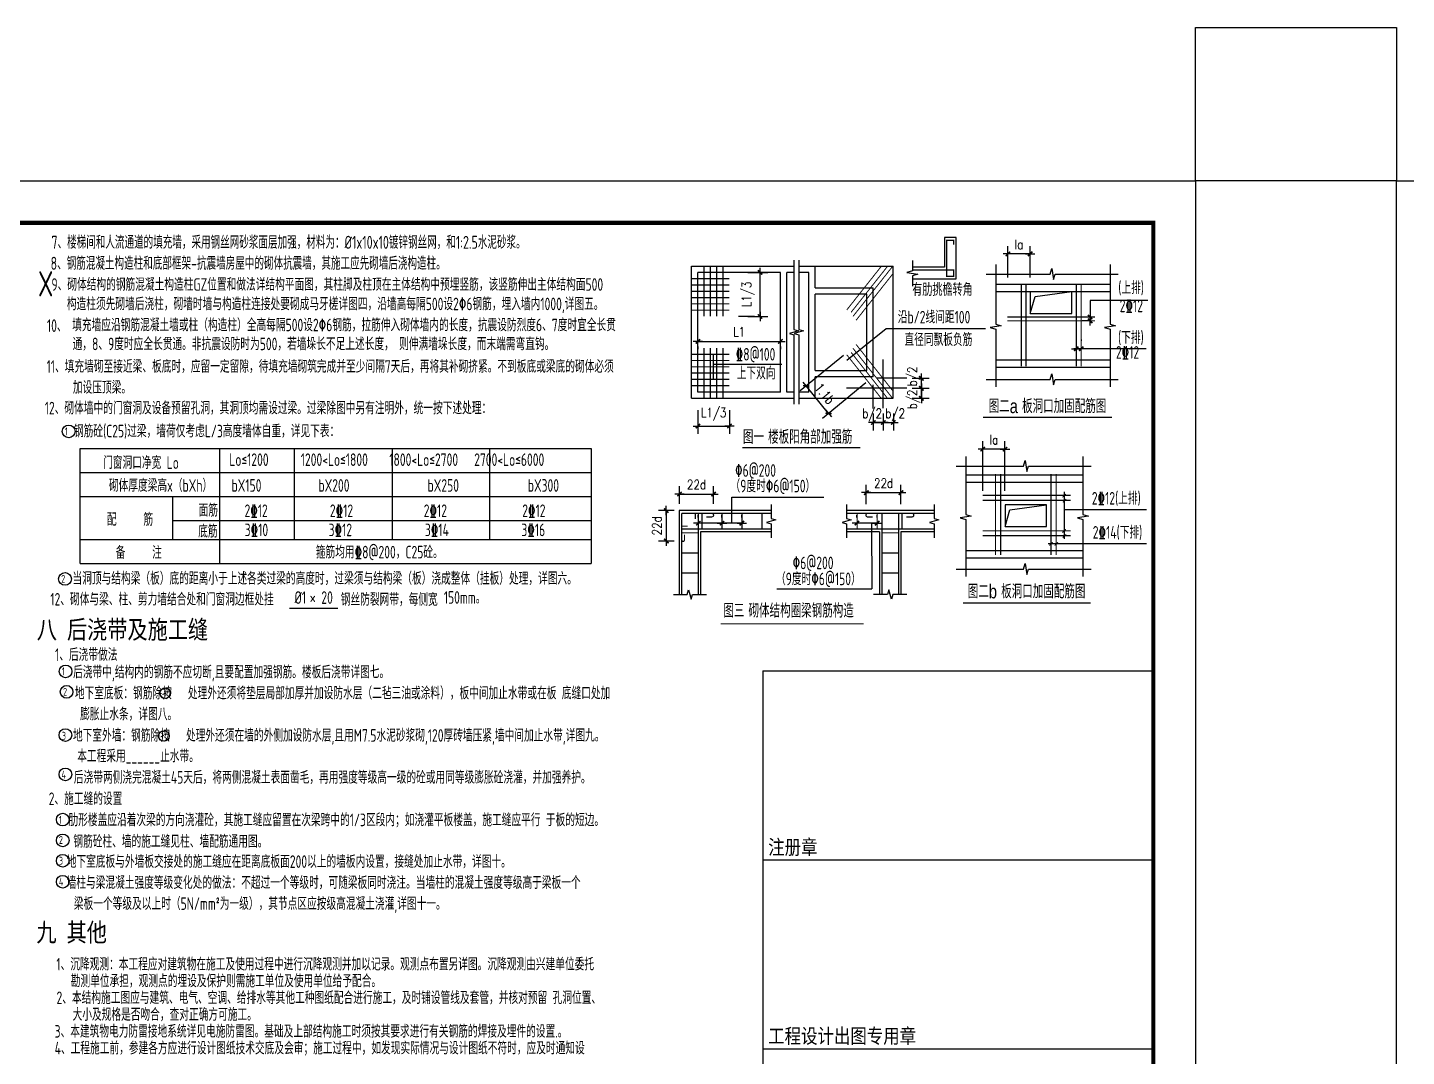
# Model space of a CAD drawing. Extents: x 250899 to 571870, y 268083 to 317384.
# Drawn here: x 351476 to 384314, y 292869 to 317384 of the extents above; entities that cross this region are included whole.
import ezdxf
from ezdxf.enums import TextEntityAlignment as Align

# ---------------------------------------------------------------- set-up
doc = ezdxf.new("R2010")
doc.units = 0
doc.header["$LTSCALE"] = 1000
doc.header["$MEASUREMENT"] = 0
doc.linetypes.add('DOTE', pattern=[2.42, 2, -0.2, 0.02, -0.2])
for name, color, linetype in [('14', 14, 'Continuous'), ('_0', 7, 'Continuous'), ('DOTE', 8, 'DOTE'), ('OTHER', 7, 'Continuous'), ('PUB_DIM', 3, 'Continuous'), ('PUB_TITLE', 4, 'Continuous'), ('S-PUB-TAB', 4, 'Continuous'), ('SLABSTEE', 7, 'Continuous'), ('THIN', 7, 'Continuous'), ('选择', 4, 'Continuous')]:
    doc.layers.add(name, color=color, linetype=linetype)
doc.styles.add('_HZTXT', font='gs_txt.shx', dxfattribs={"width": 0.8, "bigfont": 'gs_hztxt.shx'})
doc.styles.add('_THZTXT', font='txt.shx', dxfattribs={"width": 0.8, "height": 400, "bigfont": 'hztxt.shx'})
doc.styles.add('BW_Rein', font='Tssdeng.shx', dxfattribs={"width": 0.7, "bigfont": 'hztxt.shx'})
doc.styles.add('DIM_FONT', font='SIMPLEX.shx', dxfattribs={"width": 0.8})
doc.styles.add('HT', font='simhei.ttf')
doc.styles.add('宋体', font='SimSun.ttf', dxfattribs={"width": 0.7})
doc.dimstyles.new('DIMN75', dxfattribs={"dimscale": 0.75, "dimtxt": 300, "dimasz": 1, "dimexe": 250, "dimexo": 300, "dimgap": 150, "dimtad": 1, "dimdec": 0, "dimzin": 0, "dimdsep": 46, "dimtxsty": 'DIM_FONT', "dimblk": '_DIMX', "dimcen": 0.09, "dimclrt": 7, "dimadec": 0, "dimazin": 0, "dimtfac": 1, "dimtdec": 0, "dimtix": 1, "dimtmove": 2, "dimatfit": 3, "dimldrblk": '_DIMX', "dimfxl": 1, "dimtolj": 1, "dimtzin": 0, "dimarcsym": 0})

# ---------------------------------------------------------------- blocks, each defined once
blk = doc.blocks.new('_DIMX')
blk.add_line((-150, 0), (150, 0))
at = {"const_width": 50}
blk.add_lwpolyline([(-70, -70), (70, 70)], dxfattribs=at)
blk = doc.blocks.new('*D230')
at = {"layer": 'Defpoints', "color": 0, "transparency": 16777216}
for p in [(372277, 306302), (371450, 305804), (372277, 305804)]:
    blk.add_point(p, dxfattribs=at)
at = {"layer": 'PUB_DIM', "color": 0, "lineweight": -2, "transparency": 16777216}
for p, q in [((371450, 306029), (371450, 306490)), ((372277, 306029), (372277, 306490)), ((371451, 306302), (372276, 306302))]:
    blk.add_line(p, q, dxfattribs=at)
at = {"layer": 'PUB_DIM', "color": 0, "linetype": 'ByBlock', "lineweight": -2, "transparency": 16777216, "xscale": 0.75, "yscale": 0.75, "zscale": 0.75, "rotation": 180}
blk.add_blockref('_DIMX', (371450, 306302), dxfattribs=at)
at = {"layer": 'PUB_DIM', "color": 0, "linetype": 'ByBlock', "lineweight": -2, "transparency": 16777216, "xscale": 0.75, "yscale": 0.75, "zscale": 0.75}
blk.add_blockref('_DIMX', (372277, 306302), dxfattribs=at)
at = {"layer": 'PUB_DIM', "color": 7, "transparency": 16777216, "insert": (371863, 306527), "char_height": 225, "attachment_point": 5, "style": 'DIM_FONT'}
blk.add_mtext('\\A1;22d', dxfattribs=at)
blk = doc.blocks.new('*D231')
at = {"layer": 'Defpoints', "color": 0, "transparency": 16777216}
for p in [(371228, 305576), (371228, 305483), (371710, 305483)]:
    blk.add_point(p, dxfattribs=at)
at = {"layer": 'PUB_DIM', "color": 0, "lineweight": -2, "transparency": 16777216}
for p, q in [((371228, 305708), (371228, 305764)), ((371710, 305708), (371710, 305764)), ((371709, 305576), (371229, 305576))]:
    blk.add_line(p, q, dxfattribs=at)
at = {"layer": 'PUB_DIM', "color": 0, "linetype": 'ByBlock', "lineweight": -2, "transparency": 16777216, "xscale": 0.75, "yscale": 0.75, "zscale": 0.75}
for p, rotation in [((371228, 305576), 180.0000000001661), ((371710, 305576), 1.661159e-10)]:
    blk.add_blockref('_DIMX', p, dxfattribs=dict(at, rotation=rotation))
blk = doc.blocks.new('*D232')
at = {"layer": 'Defpoints', "color": 0, "transparency": 16777216}
for p in [(367814, 306270), (367002, 305810), (367814, 305810)]:
    blk.add_point(p, dxfattribs=at)
at = {"layer": 'PUB_DIM', "color": 0, "lineweight": -2, "transparency": 16777216}
for p, q in [((367002, 306035), (367002, 306458)), ((367814, 306035), (367814, 306458)), ((367003, 306270), (367813, 306270))]:
    blk.add_line(p, q, dxfattribs=at)
at = {"layer": 'PUB_DIM', "color": 0, "linetype": 'ByBlock', "lineweight": -2, "transparency": 16777216, "xscale": 0.75, "yscale": 0.75, "zscale": 0.75, "rotation": 180}
blk.add_blockref('_DIMX', (367002, 306270), dxfattribs=at)
at = {"layer": 'PUB_DIM', "color": 0, "linetype": 'ByBlock', "lineweight": -2, "transparency": 16777216, "xscale": 0.75, "yscale": 0.75, "zscale": 0.75}
blk.add_blockref('_DIMX', (367814, 306270), dxfattribs=at)
at = {"layer": 'PUB_DIM', "color": 7, "transparency": 16777216, "insert": (367408, 306495), "char_height": 225, "attachment_point": 5, "style": 'DIM_FONT'}
blk.add_mtext('\\A1;22d', dxfattribs=at)
blk = doc.blocks.new('*D233')
at = {"layer": 'Defpoints', "color": 0, "transparency": 16777216}
for p in [(367097, 305876), (366688, 305150), (367097, 305150)]:
    blk.add_point(p, dxfattribs=at)
at = {"layer": 'PUB_DIM', "color": 0, "lineweight": -2, "transparency": 16777216}
for p, q in [((366872, 305876), (366501, 305876)), ((366688, 305876), (366688, 305151)), ((366872, 305150), (366501, 305150))]:
    blk.add_line(p, q, dxfattribs=at)
at = {"layer": 'PUB_DIM', "color": 0, "linetype": 'ByBlock', "lineweight": -2, "transparency": 16777216, "xscale": 0.75, "yscale": 0.75, "zscale": 0.75}
for p, rotation in [((366688, 305876), 90), ((366688, 305150), 270)]:
    blk.add_blockref('_DIMX', p, dxfattribs=dict(at, rotation=rotation))
at = {"layer": 'PUB_DIM', "color": 7, "transparency": 16777216, "insert": (366463, 305513), "char_height": 225, "attachment_point": 5, "rotation": 90, "style": 'DIM_FONT'}
blk.add_mtext('\\A1;22d', dxfattribs=at)
blk = doc.blocks.new('*D234')
at = {"layer": 'Defpoints', "color": 0, "transparency": 16777216}
for p in [(367450, 305574), (367450, 305486), (368014, 305486)]:
    blk.add_point(p, dxfattribs=at)
at = {"layer": 'PUB_DIM', "color": 0, "lineweight": -2, "transparency": 16777216}
for p, q in [((367450, 305711), (367450, 305762)), ((368014, 305711), (368014, 305762)), ((368013, 305574), (367450, 305574))]:
    blk.add_line(p, q, dxfattribs=at)
at = {"layer": 'PUB_DIM', "color": 0, "linetype": 'ByBlock', "lineweight": -2, "transparency": 16777216, "xscale": 0.75, "yscale": 0.75, "zscale": 0.75, "rotation": 180}
blk.add_blockref('_DIMX', (367450, 305574), dxfattribs=at)
at = {"layer": 'PUB_DIM', "color": 0, "linetype": 'ByBlock', "lineweight": -2, "transparency": 16777216, "xscale": 0.75, "yscale": 0.75, "zscale": 0.75}
blk.add_blockref('_DIMX', (368014, 305574), dxfattribs=at)
blk = doc.blocks.new('*D235')
at = {"layer": 'Defpoints', "color": 0, "transparency": 16777216}
for p in [(368014, 305574), (368014, 305486), (368487, 305486)]:
    blk.add_point(p, dxfattribs=at)
at = {"layer": 'PUB_DIM', "color": 0, "lineweight": -2, "transparency": 16777216}
for p, q in [((368014, 305711), (368014, 305762)), ((368487, 305711), (368487, 305762)), ((368486, 305574), (368014, 305574))]:
    blk.add_line(p, q, dxfattribs=at)
at = {"layer": 'PUB_DIM', "color": 0, "linetype": 'ByBlock', "lineweight": -2, "transparency": 16777216, "xscale": 0.75, "yscale": 0.75, "zscale": 0.75, "rotation": 180}
blk.add_blockref('_DIMX', (368014, 305574), dxfattribs=at)
at = {"layer": 'PUB_DIM', "color": 0, "linetype": 'ByBlock', "lineweight": -2, "transparency": 16777216, "xscale": 0.75, "yscale": 0.75, "zscale": 0.75}
blk.add_blockref('_DIMX', (368487, 305574), dxfattribs=at)
blk = doc.blocks.new('*D236')
at = {"layer": 'Defpoints', "color": 0, "transparency": 16777216}
for p in [(376451, 309727), (376569, 309732), (376569, 309727)]:
    blk.add_point(p, dxfattribs=at)
at = {"layer": 'PUB_DIM', "color": 0, "lineweight": -2, "transparency": 16777216}
for p, q in [((376450, 309732), (376450, 309732)), ((376451, 309952), (376451, 309919)), ((376451, 309732), (376569, 309732)), ((376569, 309952), (376569, 309919)), ((376569, 309732), (376570, 309732))]:
    blk.add_line(p, q, dxfattribs=at)
at = {"layer": 'PUB_DIM', "color": 0, "linetype": 'ByBlock', "lineweight": -2, "transparency": 16777216, "xscale": 0.75, "yscale": 0.75, "zscale": 0.75}
blk.add_blockref('_DIMX', (376451, 309732), dxfattribs=at)
at = {"layer": 'PUB_DIM', "color": 0, "linetype": 'ByBlock', "lineweight": -2, "transparency": 16777216, "xscale": 0.75, "yscale": 0.75, "zscale": 0.75, "rotation": 180}
blk.add_blockref('_DIMX', (376569, 309732), dxfattribs=at)
blk = doc.blocks.new('*D237')
at = {"layer": 'Defpoints', "color": 0, "transparency": 16777216}
for p in [(376782, 310485), (377020, 310485), (377020, 310396)]:
    blk.add_point(p, dxfattribs=at)
at = {"layer": 'PUB_DIM', "color": 0, "lineweight": -2, "transparency": 16777216}
for p, q in [((376795, 310485), (376594, 310485)), ((376795, 310396), (376594, 310396)), ((376782, 310486), (376782, 310487)), ((376782, 310396), (376782, 310485)), ((376782, 310395), (376782, 310394))]:
    blk.add_line(p, q, dxfattribs=at)
at = {"layer": 'PUB_DIM', "color": 0, "linetype": 'ByBlock', "lineweight": -2, "transparency": 16777216, "xscale": 0.75, "yscale": 0.75, "zscale": 0.75}
for p, rotation in [((376782, 310485), 270), ((376782, 310396), 90)]:
    blk.add_blockref('_DIMX', p, dxfattribs=dict(at, rotation=rotation))
blk = doc.blocks.new('*D238')
at = {"layer": 'Defpoints', "color": 0, "transparency": 16777216}
for p in [(372320, 308789), (372763, 308789), (372320, 308550)]:
    blk.add_point(p, dxfattribs=at)
at = {"layer": 'PUB_DIM', "color": 0, "lineweight": -2, "transparency": 16777216}
for p, q in [((372545, 308789), (372951, 308789)), ((372763, 308551), (372763, 308788)), ((372545, 308550), (372951, 308550))]:
    blk.add_line(p, q, dxfattribs=at)
at = {"layer": 'PUB_DIM', "color": 0, "linetype": 'ByBlock', "lineweight": -2, "transparency": 16777216, "xscale": 0.75, "yscale": 0.75, "zscale": 0.75}
for p, rotation in [((372763, 308789), 90), ((372763, 308550), 270)]:
    blk.add_blockref('_DIMX', p, dxfattribs=dict(at, rotation=rotation))
at = {"layer": 'PUB_DIM', "color": 7, "transparency": 16777216, "insert": (372582, 308524), "char_height": 225, "attachment_point": 5, "rotation": 90, "style": 'DIM_FONT'}
blk.add_mtext('\\A1;b/2', dxfattribs=at)
blk = doc.blocks.new('*D239')
at = {"layer": 'Defpoints', "color": 0, "transparency": 16777216}
for p in [(372320, 309027), (372763, 309027), (372320, 308789)]:
    blk.add_point(p, dxfattribs=at)
at = {"layer": 'PUB_DIM', "color": 0, "lineweight": -2, "transparency": 16777216}
for p, q in [((372545, 309027), (372951, 309027)), ((372763, 308789), (372763, 309026)), ((372545, 308789), (372951, 308789))]:
    blk.add_line(p, q, dxfattribs=at)
at = {"layer": 'PUB_DIM', "color": 0, "linetype": 'ByBlock', "lineweight": -2, "transparency": 16777216, "xscale": 0.75, "yscale": 0.75, "zscale": 0.75}
for p, rotation in [((372763, 309027), 90), ((372763, 308789), 270)]:
    blk.add_blockref('_DIMX', p, dxfattribs=dict(at, rotation=rotation))
at = {"layer": 'PUB_DIM', "color": 7, "transparency": 16777216, "insert": (372582, 309069), "char_height": 225, "attachment_point": 5, "rotation": 90, "style": 'DIM_FONT'}
blk.add_mtext('\\A1;b/2', dxfattribs=at)
blk = doc.blocks.new('*D240')
at = {"layer": 'Defpoints', "color": 0, "transparency": 16777216}
for p in [(371082, 309716), (371617, 309063), (370018, 308845)]:
    blk.add_point(p, dxfattribs=at)
at = {"layer": 'PUB_DIM', "color": 0, "lineweight": -2, "transparency": 16777216}
for p, q in [((370908, 309573), (369873, 308726)), ((370553, 308192), (370019, 308844)), ((371443, 308920), (370408, 308073))]:
    blk.add_line(p, q, dxfattribs=at)
at = {"layer": 'PUB_DIM', "color": 0, "linetype": 'ByBlock', "lineweight": -2, "transparency": 16777216, "xscale": 0.75, "yscale": 0.75, "zscale": 0.75}
for p, rotation in [((370018, 308845), 129.3230145678433), ((370553, 308192), 309.3230145678433)]:
    blk.add_blockref('_DIMX', p, dxfattribs=dict(at, rotation=rotation))
at = {"layer": 'PUB_DIM', "color": 7, "transparency": 16777216, "insert": (370460, 308661), "char_height": 225, "attachment_point": 5, "rotation": 309.323, "style": 'DIM_FONT'}
blk.add_mtext('\\A1;1.1b', dxfattribs=at)
blk = doc.blocks.new('*D241')
at = {"layer": 'Defpoints', "color": 0, "transparency": 16777216}
for p in [(371618, 308417), (371856, 308417), (371856, 307974)]:
    blk.add_point(p, dxfattribs=at)
at = {"layer": 'PUB_DIM', "color": 0, "lineweight": -2, "transparency": 16777216}
for p, q in [((371618, 308192), (371618, 307787)), ((371856, 308192), (371856, 307787)), ((371619, 307974), (371856, 307974))]:
    blk.add_line(p, q, dxfattribs=at)
at = {"layer": 'PUB_DIM', "color": 0, "linetype": 'ByBlock', "lineweight": -2, "transparency": 16777216, "xscale": 0.75, "yscale": 0.75, "zscale": 0.75, "rotation": 180}
blk.add_blockref('_DIMX', (371618, 307974), dxfattribs=at)
at = {"layer": 'PUB_DIM', "color": 0, "linetype": 'ByBlock', "lineweight": -2, "transparency": 16777216, "xscale": 0.75, "yscale": 0.75, "zscale": 0.75}
blk.add_blockref('_DIMX', (371856, 307974), dxfattribs=at)
at = {"layer": 'PUB_DIM', "color": 7, "transparency": 16777216, "insert": (371592, 308155), "char_height": 225, "attachment_point": 5, "style": 'DIM_FONT'}
blk.add_mtext('\\A1;b/2', dxfattribs=at)
blk = doc.blocks.new('*D242')
at = {"layer": 'Defpoints', "color": 0, "transparency": 16777216}
for p in [(371856, 308417), (372095, 308417), (372095, 307974)]:
    blk.add_point(p, dxfattribs=at)
at = {"layer": 'PUB_DIM', "color": 0, "lineweight": -2, "transparency": 16777216}
for p, q in [((371856, 308192), (371856, 307787)), ((372095, 308192), (372095, 307787)), ((371857, 307974), (372094, 307974))]:
    blk.add_line(p, q, dxfattribs=at)
at = {"layer": 'PUB_DIM', "color": 0, "linetype": 'ByBlock', "lineweight": -2, "transparency": 16777216, "xscale": 0.75, "yscale": 0.75, "zscale": 0.75, "rotation": 180}
blk.add_blockref('_DIMX', (371856, 307974), dxfattribs=at)
at = {"layer": 'PUB_DIM', "color": 0, "linetype": 'ByBlock', "lineweight": -2, "transparency": 16777216, "xscale": 0.75, "yscale": 0.75, "zscale": 0.75}
blk.add_blockref('_DIMX', (372095, 307974), dxfattribs=at)
at = {"layer": 'PUB_DIM', "color": 7, "transparency": 16777216, "insert": (372137, 308155), "char_height": 225, "attachment_point": 5, "style": 'DIM_FONT'}
blk.add_mtext('\\A1;b/2', dxfattribs=at)
blk = doc.blocks.new('*D243')
at = {"layer": 'Defpoints', "color": 0, "transparency": 16777216}
for p in [(374823, 311991), (374823, 311200), (375354, 311200)]:
    blk.add_point(p, dxfattribs=at)
at = {"layer": 'PUB_DIM', "color": 0, "lineweight": -2, "transparency": 16777216}
for p, q in [((374823, 311425), (374823, 312178)), ((375353, 311991), (374824, 311991)), ((375354, 311425), (375354, 312178))]:
    blk.add_line(p, q, dxfattribs=at)
at = {"layer": 'PUB_DIM', "color": 0, "linetype": 'ByBlock', "lineweight": -2, "transparency": 16777216, "xscale": 0.75, "yscale": 0.75, "zscale": 0.75, "rotation": 180}
blk.add_blockref('_DIMX', (374823, 311991), dxfattribs=at)
at = {"layer": 'PUB_DIM', "color": 0, "linetype": 'ByBlock', "lineweight": -2, "transparency": 16777216, "xscale": 0.75, "yscale": 0.75, "zscale": 0.75}
blk.add_blockref('_DIMX', (375354, 311991), dxfattribs=at)
at = {"layer": 'PUB_DIM', "color": 7, "transparency": 16777216, "insert": (375089, 312216), "char_height": 225, "attachment_point": 5, "style": 'DIM_FONT'}
blk.add_mtext('\\A1;la', dxfattribs=at)
blk = doc.blocks.new('*D244')
at = {"layer": 'Defpoints', "color": 0, "transparency": 16777216}
for p in [(367441, 308491), (368193, 308491), (368193, 307890)]:
    blk.add_point(p, dxfattribs=at)
at = {"layer": 'PUB_DIM', "color": 0, "lineweight": -2, "transparency": 16777216}
for p, q in [((367441, 308266), (367441, 307703)), ((368193, 308266), (368193, 307703)), ((367440, 307890), (367439, 307890)), ((367441, 307890), (368193, 307890)), ((368194, 307890), (368195, 307890))]:
    blk.add_line(p, q, dxfattribs=at)
at = {"layer": 'PUB_DIM', "color": 0, "linetype": 'ByBlock', "lineweight": -2, "transparency": 16777216, "xscale": 0.75, "yscale": 0.75, "zscale": 0.75}
blk.add_blockref('_DIMX', (367441, 307890), dxfattribs=at)
at = {"layer": 'PUB_DIM', "color": 0, "linetype": 'ByBlock', "lineweight": -2, "transparency": 16777216, "xscale": 0.75, "yscale": 0.75, "zscale": 0.75, "rotation": 180}
blk.add_blockref('_DIMX', (368193, 307890), dxfattribs=at)
at = {"layer": 'PUB_DIM', "color": 7, "transparency": 16777216, "insert": (367817, 308174), "char_height": 225, "attachment_point": 5, "style": 'DIM_FONT'}
blk.add_mtext('\\A1;L1/3', dxfattribs=at)
blk = doc.blocks.new('*D245')
at = {"layer": 'Defpoints', "color": 0, "transparency": 16777216}
for p in [(368406, 311550), (368920, 311550), (368406, 310498)]:
    blk.add_point(p, dxfattribs=at)
at = {"layer": 'PUB_DIM', "color": 0, "lineweight": -2, "transparency": 16777216}
for p, q in [((368631, 311550), (369108, 311550)), ((368920, 310499), (368920, 311549)), ((368631, 310498), (369108, 310498))]:
    blk.add_line(p, q, dxfattribs=at)
at = {"layer": 'PUB_DIM', "color": 0, "linetype": 'ByBlock', "lineweight": -2, "transparency": 16777216, "xscale": 0.75, "yscale": 0.75, "zscale": 0.75}
for p, rotation in [((368920, 311550), 90), ((368920, 310498), 270)]:
    blk.add_blockref('_DIMX', p, dxfattribs=dict(at, rotation=rotation))
at = {"layer": 'PUB_DIM', "color": 7, "transparency": 16777216, "insert": (368637, 311024), "char_height": 225, "attachment_point": 5, "rotation": 90, "style": 'DIM_FONT'}
blk.add_mtext('\\A1;L1/3', dxfattribs=at)
blk = doc.blocks.new('*D246')
at = {"layer": 'Defpoints', "color": 0, "transparency": 16777216}
for p in [(367441, 310007), (369406, 310007), (369406, 309907)]:
    blk.add_point(p, dxfattribs=at)
at = {"layer": 'PUB_DIM', "color": 0, "lineweight": -2, "transparency": 16777216}
for p, q in [((367441, 309907), (369405, 309907)), ((367441, 309782), (367441, 309719)), ((369406, 309782), (369406, 309719))]:
    blk.add_line(p, q, dxfattribs=at)
at = {"layer": 'PUB_DIM', "color": 0, "linetype": 'ByBlock', "lineweight": -2, "transparency": 16777216, "xscale": 0.75, "yscale": 0.75, "zscale": 0.75, "rotation": 180}
blk.add_blockref('_DIMX', (367441, 309907), dxfattribs=at)
at = {"layer": 'PUB_DIM', "color": 0, "linetype": 'ByBlock', "lineweight": -2, "transparency": 16777216, "xscale": 0.75, "yscale": 0.75, "zscale": 0.75}
blk.add_blockref('_DIMX', (369406, 309907), dxfattribs=at)
at = {"layer": 'PUB_DIM', "color": 7, "transparency": 16777216, "insert": (368423, 310132), "char_height": 225, "attachment_point": 5, "style": 'DIM_FONT'}
blk.add_mtext('\\A1;L1', dxfattribs=at)
blk = doc.blocks.new('*D247')
at = {"layer": 'Defpoints', "color": 0, "transparency": 16777216}
for p in [(374224, 307339), (374224, 306121), (374754, 306121)]:
    blk.add_point(p, dxfattribs=at)
at = {"layer": 'PUB_DIM', "color": 0, "lineweight": -2, "transparency": 16777216}
for p, q in [((374224, 306346), (374224, 307527)), ((374754, 306346), (374754, 307527)), ((374754, 307339), (374224, 307339))]:
    blk.add_line(p, q, dxfattribs=at)
at = {"layer": 'PUB_DIM', "color": 0, "linetype": 'ByBlock', "lineweight": -2, "transparency": 16777216, "xscale": 0.75, "yscale": 0.75, "zscale": 0.75, "rotation": 180}
blk.add_blockref('_DIMX', (374224, 307339), dxfattribs=at)
at = {"layer": 'PUB_DIM', "color": 0, "linetype": 'ByBlock', "lineweight": -2, "transparency": 16777216, "xscale": 0.75, "yscale": 0.75, "zscale": 0.75}
blk.add_blockref('_DIMX', (374754, 307339), dxfattribs=at)
at = {"layer": 'PUB_DIM', "color": 7, "transparency": 16777216, "insert": (374489, 307564), "char_height": 225, "attachment_point": 5, "style": 'DIM_FONT'}
blk.add_mtext('\\A1;la', dxfattribs=at)
blk = doc.blocks.new('弘吉车间2')
at = {"layer": '14'}
for p, q in [((-9300, 29320), (-9300, 0)), ((-9300, 29320), (0, 29320)), ((-9300, 24820), (0, 24820)), ((-9300, 20320), (0, 20320))]:
    blk.add_line(p, q, dxfattribs=at)
at = {"layer": '14', "style": '宋体', "width": 0.82}
for s, p in [('注册章', (-9173, 24949)), ('工程设计出图专用章', (-9173, 20449))]:
    blk.add_text(s, height=350, dxfattribs=at).set_placement(p)

msp = doc.modelspace()

# ---------------------------------------------------------------- linework, layer by layer
for p, q in [((367290.5, 308550.2), (367290.5, 311700.2)), ((367290.5, 311700.2), (369728.6, 311700.2)), ((369843.9, 311700.2), (372090.3, 311700.2)), ((370229.9, 311180.5), (370229.9, 311700.2)), ((372090.3, 308550.2), (372090.3, 311700.2)), ((367440.5, 308693.5), (367440.5, 311550.2)), ((369405.5, 311550.2), (367440.5, 311550.2)), ((369405.5, 308693.5), (369405.5, 311550.2)), ((369728.6, 311550.2), (369555.5, 311550.2)), ((369555.5, 308693.5), (369555.5, 311550.2)), ((370079.9, 311550.2), (369843.9, 311550.2)), ((370079.9, 308693.5), (370079.9, 311550.2)), ((370229.9, 311180.5), (371616.8, 311180.5)), ((370229.9, 309212.9), (370229.9, 311030.5)), ((371466.8, 311030.5), (370229.9, 311030.5)), ((371466.8, 309212.9), (371466.8, 311030.5)), ((371616.8, 309062.9), (371616.8, 311180.5)), ((374532, 311266.8), (377255.1, 311266.8)), ((374532, 311092.5), (377255.1, 311092.5)), ((367811.2, 309000.2), (367811.2, 309600.2)), ((369440.8, 309355.3), (367811.2, 309355.3)), ((374532, 309465.2), (377255.1, 309465.2)), ((370229.9, 309212.9), (371466.8, 309212.9)), ((371616.8, 309062.9), (370229.9, 309062.9)), ((370229.9, 308550.2), (370229.9, 309062.9)), ((374532, 309290.8), (377255.1, 309290.8)), ((369405.5, 308693.5), (367440.5, 308693.5)), ((369728.6, 308693.5), (369555.5, 308693.5)), ((370079.9, 308693.5), (369843.9, 308693.5)), ((367290.5, 308550.2), (369728.6, 308550.2)), ((369843.9, 308550.2), (372090.3, 308550.2)), ((373818.6, 306726.4), (376607.7, 306726.4)), ((373818.6, 306552), (376607.7, 306552)), ((368250.3, 305574.4), (368250.3, 306192.4)), ((368250.3, 306192.4), (370440.2, 306192.4)), ((366995.9, 305878.5), (366995.9, 303875.1)), ((369185.2, 305878.5), (366995.9, 305878.5)), ((373064.9, 305878.5), (370982.9, 305878.5)), ((371575.5, 305576.5), (371581.3, 304008.1)), ((367505, 305369.4), (367505, 303875.1)), ((369185.2, 305369.4), (367505, 305369.4)), ((371763.7, 305369.4), (370982.9, 305369.4)), ((371763.7, 305369.4), (371763.7, 303875.1)), ((373064.9, 305369.4), (372272.7, 305369.4)), ((372272.7, 305369.4), (372272.7, 303875.1)), ((373818.6, 304924.7), (376607.7, 304924.7)), ((373818.6, 304750.3), (376607.7, 304750.3)), ((369321, 304008.1), (371581.3, 304008.1))]:
    msp.add_line(p, q)
at = {"color": 0}
for p, q in [((370983.7, 309458.7), (371924.3, 310212)), ((371924.3, 310212), (374289.7, 310212)), ((372420.1, 309027.2), (371690.2, 309027.2))]:
    msp.add_line(p, q, dxfattribs=at)
for points, const_width in [([(367586.7, 310500.7), (367586.7, 311700.7)], 30), ([(367736.7, 310500.7), (367736.7, 311700.7)], 30), ([(367886.7, 310500.7), (367886.7, 311700.7)], 30), ([(368036.7, 310500.7), (368036.7, 311700.7)], 30), ([(371812.2, 311700.2), (370985.8, 310655.8)], 22.5), ([(371960.7, 311700.2), (371088.6, 310598.1)], 22.5), ([(372066.4, 311679.6), (371135.1, 310502.5)], 22.5), ([(368186.7, 311400.7), (367286.7, 311400.7)], 30), ([(372090.3, 311524.8), (371208.5, 310410.4)], 22.5), ([(368186.7, 311250.7), (367286.7, 311250.7)], 30), ([(368186.7, 311100.7), (367286.7, 311100.7)], 30), ([(368186.7, 310950.7), (367286.7, 310950.7)], 30), ([(368186.7, 310800.7), (367286.7, 310800.7)], 30), ([(368186.7, 310650.7), (367286.7, 310650.7)], 30), ([(367586.7, 308550.2), (367586.7, 309750.2)], 30), ([(367736.7, 308550.2), (367736.7, 309750.2)], 30), ([(367886.7, 308550.2), (367886.7, 309750.2)], 30), ([(368036.7, 308550.2), (368036.7, 309750.2)], 30), ([(372066.4, 308563.9), (371135.1, 309740.9)], 22.5), ([(372090.3, 308718.6), (371208.5, 309833.1)], 22.5), ([(368186.7, 309600.2), (367286.7, 309600.2)], 30), ([(368186.7, 309450.2), (367286.7, 309450.2)], 30), ([(371812.2, 308543.2), (370985.8, 309587.6)], 22.5), ([(371960.7, 308543.2), (371088.6, 309645.4)], 22.5), ([(368186.7, 309300.2), (367286.7, 309300.2)], 30), ([(368186.7, 309150.2), (367286.7, 309150.2)], 30), ([(368186.7, 309000.2), (367286.7, 309000.2)], 30), ([(368186.7, 308850.2), (367286.7, 308850.2)], 30), ([(374227.2, 308098.5), (377300.7, 308098.5)], 30), ([(368496.2, 307372.9), (371308.2, 307372.9)], 28.3), ([(373752.8, 303673.4), (376797.4, 303673.4)], 30), ([(367979.1, 303177.7), (371389.2, 303177.7)], 28.3)]:
    msp.add_lwpolyline(points, dxfattribs=dict(const_width=const_width))
for centre, radius in [((352455.1, 307763), 151.2), ((352367.8, 304247.2), 151.2), ((352380.1, 302043.4), 151.2), ((352404.8, 301556.7), 151.2), ((354754.3, 301524.6), 126), ((352376.6, 300526.7), 151.2), ((354723.6, 300503.6), 126), ((352376.6, 299587.6), 151.2), ((352314, 298510.9), 151.2), ((352314, 298015.5), 151.2), ((352314, 297532.7), 151.2), ((352314, 297032.7), 151.2)]:
    msp.add_circle(centre, radius)
at = {"layer": 'DOTE'}
for p, q in [((371856.4, 308317), (371856.4, 309477.7)), ((372420.1, 308788.7), (370978.5, 308788.7)), ((371618, 308307.3), (371618, 308873.5))]:
    msp.add_line(p, q, dxfattribs=at)
at = {"layer": 'OTHER'}
for p, q in [((369728.6, 311840.2), (369728.6, 310190.2)), ((369843.9, 311840.2), (369843.9, 310190.2)), ((369838.6, 310155.2), (369618.6, 310095.2)), ((369618.6, 310095.2), (369728.6, 310060.2)), ((369728.6, 310190.2), (369838.6, 310155.2)), ((369728.6, 310060.2), (369728.6, 308410.2)), ((369953.9, 310155.2), (369733.9, 310095.2)), ((369733.9, 310095.2), (369843.9, 310060.2)), ((369843.9, 310190.2), (369953.9, 310155.2)), ((369843.9, 310060.2), (369843.9, 308410.2)), ((369185.2, 306018.5), (369185.2, 305689)), ((370982.9, 306018.5), (370982.9, 305689)), ((373064.9, 306018.5), (373064.9, 305689)), ((369295.2, 305654), (369075.2, 305594)), ((369075.2, 305594), (369185.2, 305559)), ((369185.2, 305689), (369295.2, 305654)), ((369185.2, 305559), (369185.2, 305229.4)), ((371092.9, 305654), (370872.9, 305594)), ((370872.9, 305594), (370982.9, 305559)), ((370982.9, 305689), (371092.9, 305654)), ((370982.9, 305559), (370982.9, 305229.4)), ((373174.9, 305654), (372954.9, 305594)), ((372954.9, 305594), (373064.9, 305559)), ((373064.9, 305689), (373174.9, 305654)), ((373064.9, 305559), (373064.9, 305229.4)), ((366855.9, 303875.1), (367185.4, 303875.1)), ((367185.4, 303875.1), (367220.4, 303985.1)), ((367220.4, 303985.1), (367280.4, 303765.1)), ((367280.4, 303765.1), (367315.4, 303875.1)), ((367315.4, 303875.1), (367645, 303875.1)), ((371953.2, 303875.1), (371623.7, 303875.1)), ((371988.2, 303985.1), (371953.2, 303875.1)), ((372048.2, 303765.1), (371988.2, 303985.1)), ((372083.2, 303875.1), (372048.2, 303765.1)), ((372412.7, 303875.1), (372083.2, 303875.1))]:
    msp.add_line(p, q, dxfattribs=at)
for points in [[(374304.3, 311508.7), (375827.6, 311508.7), (375867.6, 311642), (375907.1, 311378.2), (375947.6, 311508.7), (377453.1, 311508.7)], [(374532, 311736.2), (374532, 310320.6), (374665.3, 310280.6), (374401.5, 310241), (374532, 310200.6), (374532, 308822.8)], [(377255.1, 311736.2), (377255.1, 310320.6), (377388.4, 310280.6), (377124.6, 310241), (377255.1, 310200.6), (377255.1, 308822.8)], [(374304.3, 309000.9), (375827.6, 309000.9), (375867.6, 309134.2), (375907.1, 308870.4), (375947.6, 309000.9), (377453.1, 309000.9)], [(373591, 306933.3), (375197.8, 306933.3), (375237.8, 307066.7), (375277.4, 306802.8), (375317.8, 306933.3), (376805.7, 306933.3)], [(373818.6, 307160.9), (373818.6, 305780.1), (373952, 305740.1), (373688.1, 305700.5), (373818.6, 305660.1), (373818.6, 304303.8)], [(376607.7, 307160.9), (376607.7, 305780.1), (376741, 305740.1), (376477.2, 305700.5), (376607.7, 305660.1), (376607.7, 304303.8)], [(373591, 304481.8), (375197.8, 304481.8), (375237.8, 304615.1), (375277.4, 304351.3), (375317.8, 304481.8), (376805.7, 304481.8)]]:
    msp.add_lwpolyline(points, dxfattribs=at)
at = {"layer": 'PUB_DIM'}
msp.add_line((368785.6, 310497.8), (368406.1, 310497.8), dxfattribs=at)
at = {"layer": 'PUB_TITLE'}
for p, q in [((378287.5, 272733.2), (378287.5, 312733.2)), ((352727.6, 304611.8), (352727.6, 307354.7)), ((352727.6, 307354.7), (364899.9, 307354.7)), ((356053.3, 304611.8), (356053.3, 307354.7)), ((357834.1, 305183.2), (357834.1, 307354.7)), ((360169.3, 305183.2), (360169.3, 307354.7)), ((362485.6, 305183.2), (362485.6, 307354.7)), ((364899.9, 307354.7), (364899.9, 304611.8)), ((352727.6, 306783.2), (364899.9, 306783.2)), ((352727.6, 306211.8), (364899.9, 306211.8)), ((354939, 305183.2), (354939, 306211.8)), ((354939, 305640.4), (364899.9, 305640.4)), ((352727.6, 305183.2), (364899.9, 305183.2)), ((352727.6, 304611.8), (364899.9, 304611.8))]:
    msp.add_line(p, q, dxfattribs=at)
for points in [[(319887.5, 271733.2), (319887.5, 313733.2), (379287.5, 313733.2), (379287.5, 271733.2)], [(384081.7, 271733.2), (384081.7, 313733.2), (443481.7, 313733.2), (443481.7, 271733.2)]]:
    msp.add_lwpolyline(points, close=True, dxfattribs=at)
at = {"layer": 'PUB_TITLE', "const_width": 100}
msp.add_lwpolyline([(322387.5, 272733.2), (378287.5, 272733.2), (378287.5, 312733.2), (322387.5, 312733.2)], close=True, dxfattribs=at)
at = {"layer": 'S-PUB-TAB'}
msp.add_lwpolyline([(379287.5, 317383.9), (384081.7, 317383.9), (384081.7, 313733.2), (379287.5, 313733.2)], close=True, dxfattribs=at)
at = {"layer": 'SLABSTEE'}
for points, const_width in [([(372548.5, 311610.5), (372548.5, 311610.5), (372548.5, 311610.5), (373533, 311610.5), (373533, 311610.5), (373533, 311453.9), (373533, 311453.9), (373364.2, 311453.9), (373364.2, 311453.9), (373364.2, 312313.3), (373364.2, 312313.3), (373533, 312313.3), (373533, 312213.3)], 33.3), ([(375142, 311251.8), (375142, 309315.3)], 30), ([(375253.1, 311251.8), (375253.1, 309315.3)], 30), ([(376451.1, 311251.8), (376451.1, 309315.3)], 30), ([(376568.5, 311251.8), (376568.5, 309315.3)], 30), ([(374808.6, 310485.2), (376899.7, 310485.2)], 30), ([(374808.6, 310395.8), (376899.7, 310395.8)], 30), ([(374527.3, 306749.4), (374527.3, 304812.9)], 30), ([(374650.9, 306749.4), (374650.9, 304812.9)], 30), ([(375848.9, 306749.4), (375848.9, 304812.9)], 30), ([(375972.5, 306749.4), (375972.5, 304812.9)], 30), ([(374223.7, 306236.8), (376314.8, 306236.8)], 30), ([(374223.7, 306120.6), (376314.8, 306120.6)], 30), ([(376121.6, 306191.8), (376201.6, 306271.8)], 23.3), ([(376130.5, 306072.8), (376210.5, 306152.8)], 23.3), ([(367054.2, 305809.2), (367054.2, 303875.9)], 30), ([(367054.2, 305809.2), (369188.2, 305809.2)], 30), ([(367377.5, 305675.2), (367377.5, 305809.2)], 30), ([(367452.7, 305809.2), (367452.7, 303875.9)], 30), ([(367535.8, 305809.2), (367535.8, 305435.8)], 30), ([(367639.5, 305725.1), (367779.8, 305725.1)], 30), ([(368013, 305809.2), (368013, 305435.8)], 30), ([(368490.3, 305809.2), (368490.3, 305435.8)], 30), ([(368967.6, 305809.2), (368967.6, 305435.8)], 30), ([(370982.9, 305809.2), (373067.9, 305809.2)], 30), ([(371232.8, 305809.2), (371232.8, 305435.8)], 30), ([(371464.1, 305725.1), (371604.5, 305725.1)], 30), ([(371710.1, 305809.2), (371710.1, 305435.8)], 30), ([(371821.9, 305809.2), (371821.9, 303875.9)], 30), ([(372220.5, 305809.2), (372220.5, 303875.9)], 30), ([(372303.5, 305809.2), (372303.5, 305435.8)], 30), ([(372407.3, 305725.1), (372547.6, 305725.1)], 30), ([(367053.2, 305503.9), (367193.5, 305503.9)], 30), ([(367054.2, 305435.8), (369188.2, 305435.8)], 30), ([(370982.9, 305435.8), (373067.9, 305435.8)], 30), ([(374223.7, 305391.9), (376314.8, 305391.9)], 30), ([(376121.6, 305351), (376201.6, 305431)], 23.3), ([(367054.2, 305344.5), (367452.7, 305344.5)], 30), ([(367121.8, 305164.2), (367121.8, 305298.2)], 30), ([(371821.9, 305344.5), (372220.5, 305344.5)], 30), ([(374223.7, 305275.6), (376314.8, 305275.6)], 30), ([(375807.7, 305042.6), (375887.7, 305122.6)], 23.3), ([(375937.1, 305044.4), (376017.1, 305124.4)], 23.3), ([(376130.5, 305232), (376210.5, 305312)], 23.3), ([(367054.2, 304867.3), (367452.7, 304867.3)], 30), ([(371821.9, 304867.3), (372220.5, 304867.3)], 30), ([(367054.2, 304390), (367452.7, 304390)], 30), ([(371821.9, 304390), (372220.5, 304390)], 30)]:
    msp.add_lwpolyline(points, dxfattribs=dict(at, const_width=const_width))
at = {"layer": 'SLABSTEE', "const_width": 30}
for points in [[(367779.8, 305725.1, 0.8872311), (367773.6, 305809.2, 0.8872311)], [(371465.1, 305810.6, 0.4658772), (371464.1, 305725.1, 0.4658772)], [(372547.6, 305725.1, 0.8872311), (372541.4, 305809.2, 0.8872311)], [(367053.2, 305170.4, 0.7227799), (367121.8, 305164.2, 0.7227799)]]:
    msp.add_lwpolyline(points, format="xyb", dxfattribs=at)
at = {"layer": 'THIN', "color": 7}
for p, q in [((373314.3, 312379.3), (373314.3, 311672.6)), ((373588.4, 312379.3), (373314.3, 312379.3)), ((373588.4, 311398.6), (373588.4, 312379.3)), ((373314.3, 311672.6), (372549.4, 311672.6)), ((372549.4, 311398.6), (373588.4, 311398.6)), ((378154.6, 310883), (376781.7, 310883)), ((376781.7, 310883), (376781.7, 310346.9)), ((378112.5, 309731.6), (376389.8, 309731.6)), ((378123.8, 305896.5), (376163.6, 305896.5)), ((378125.2, 305080.5), (375786.2, 305080.5))]:
    msp.add_line(p, q, dxfattribs=at)
at = {"layer": 'THIN'}
for p, q in [((375354.2, 311092.5), (375354.2, 310571.2)), ((375476, 310977.1), (376345, 311092.5)), ((376345, 310571.2), (376345, 311092.5)), ((375354.2, 310571.2), (375476, 310977.1)), ((375354.2, 310571.2), (376345, 310571.2)), ((374754.5, 306013.2), (374754.5, 305491.9)), ((375745.3, 306013.2), (374754.5, 306013.2)), ((374754.5, 305491.9), (374869.2, 305894.5)), ((374869.2, 305894.5), (375745.3, 306013.2)), ((375745.3, 305491.9), (375745.3, 306013.2)), ((374754.5, 305491.9), (375745.3, 305491.9))]:
    msp.add_line(p, q, dxfattribs=at)
at = {"layer": 'THIN', "color": 3}
msp.add_line((376163.6, 306319.3), (376163.6, 305199.5), dxfattribs=at)
at = {"layer": 'THIN', "color": 7}
msp.add_lwpolyline([(372549.4, 311831.3), (372549.4, 311588.4), (372416.1, 311548.4), (372679.9, 311508.9), (372549.4, 311468.4), (372549.4, 311225.6)], dxfattribs=at)
at = {"layer": '选择'}
msp.add_line((357711.9, 303551.1), (358863.4, 303551.1), dxfattribs=at)

# ---------------------------------------------------------------- block references
at = {"layer": '_0'}
msp.add_blockref('弘吉车间2', (378287.5, 272733.2), dxfattribs=at)

# ---------------------------------------------------------------- texts
for s, height, style, width, p in [('7、楼梯间和人流通道的填充墙，采用钢丝网砂浆面层加强，材料为：%%C1x10x10镀锌钢丝网，和1:2.5水泥砂浆。', 310, 'BW_Rein', 0.7, (352044.8, 312111.8)), ('8、钢筋混凝土构造柱和底部框架-抗震墙房屋中的砌体抗震墙，其施工应先砌墙后浇构造柱。', 310, 'BW_Rein', 0.7, (352023.9, 311611.8)), ('9、砌体结构的钢筋混凝土构造柱GZ位置和做法详结构平面图，其柱脚及柱顶在主体结构中预埋竖筋，该竖筋伸出主体结构面500', 300, 'BW_Rein', 0.7, (352044.8, 311111.8)), ('  构造柱须先砌墙后浇柱，砌墙时墙与构造柱连接处要砌成马牙槎详图四，沿墙高每隔500设2\x826钢筋，埋入墙内1000,详图五。', 300, 'BW_Rein', 0.7, (352156.9, 310648.8)), ('沿b/2线间距100', 300, 'BW_Rein', 0.7, (372201, 310334.2)), ('   10、', 300, 'BW_Rein', 0.7, (351555.1, 310132)), ('填充墙应沿钢筋混凝土墙或柱（构造柱）全高每隔500设2\x826钢筋，拉筋伸入砌体墙内的长度，抗震设防烈度6、7度时宜全长贯', 300, 'BW_Rein', 0.7, (352538.6, 310147.2)), ('通，8、9度时应全长贯通。非抗震设防时为500，若墙垛长不足上述长度， 则伸满墙垛长度，而末端需弯直钩。', 300, 'BW_Rein', 0.7, (352548.8, 309695.8)), ('直径同飘板负筋', 300, 'BW_Rein', 0.7, (372359.7, 309796.8)), ('    11、填充墙砌至接近梁、板底时，应留一定留隙，待填充墙砌筑完成并至少间隔7天后，再将其补砌挤紧。不到板底或梁底的砌体必须', 300, 'BW_Rein', 0.7, (351419.4, 309158.5)), ('上下双向', 300, 'BW_Rein', 0.7, (368365.3, 308999.3)), ('加设压顶梁。', 300, 'BW_Rein', 0.7, (352555.7, 308658.5)), ('12、砌体墙中的门窗洞及设备预留孔洞，其洞顶均需设过梁。过梁除图中另有注明外，统一按下述处理：', 300, 'BW_Rein', 0.7, (351886.2, 308168)), ('1', 186.7, 'BW_Rein', 0.7, (352364.8, 307669.4)), ('   钢筋砼(C25)过梁，墙荷仅考虑L/3高度墙体自重，详见下表：', 300, 'BW_Rein', 0.7, (352198.2, 307619.5)), ('图一 楼板阳角部加强筋', 330, '_HZTXT', 0.8, (368513.1, 307465.4)), ('门窗洞口净宽 Lo    ', 300, 'BW_Rein', 0.7, (353275.6, 306867.8)), ('Lo≤1200      1200<Lo≤1800    1800<Lo≤2700   2700<Lo≤6000 ', 300, 'BW_Rein', 0.7, (356280, 306938)), ('\x826@200', 300, 'BW_Rein', 0.7, (368326, 306680.3)), ('砌体厚度梁高x（bXh）', 300, 'BW_Rein', 0.7, (353413.3, 306324.2)), ('bX150', 300, 'BW_Rein', 0.7, (356334.1, 306324.2)), ('bX200', 300, 'BW_Rein', 0.7, (358403.6, 306324.2)), ('bX250', 300, 'BW_Rein', 0.7, (361002.3, 306324.2)), ('bX300', 300, 'BW_Rein', 0.7, (363389.3, 306324.2)), ('（9度时\x826@150）', 300, 'BW_Rein', 0.7, (368217, 306310.5)), ('          面筋     ', 300, 'BW_Rein', 0.7, (354274.3, 305731.9)), ('             配     筋     ', 300, 'BW_Rein', 0.7, (351708.7, 305514.5)), ('2\x8412', 300, 'BW_Rein', 0.7, (356642.7, 305721.8)), ('2\x8412', 300, 'BW_Rein', 0.7, (358675.5, 305721.5)), ('2\x8412', 300, 'BW_Rein', 0.7, (360910.9, 305721.8)), ('2\x8412', 300, 'BW_Rein', 0.7, (363257.2, 305721.8)), ('          底筋     ', 300, 'BW_Rein', 0.7, (354264.5, 305230.9)), ('3\x8410', 300, 'BW_Rein', 0.7, (356647.2, 305264.6)), ('3\x8412', 300, 'BW_Rein', 0.7, (358645.8, 305264.6)), ('3\x8414', 300, 'BW_Rein', 0.7, (360938.2, 305264.6)), ('3\x8416', 300, 'BW_Rein', 0.7, (363236.4, 305264.6)), ('箍筋均用\x848@200，C25砼。', 300, 'BW_Rein', 0.7, (358340.4, 304735.6)), ('             备     注         ', 300, 'BW_Rein', 0.7, (351917, 304724.6)), ('\x826@200', 300, 'BW_Rein', 0.7, (369696.6, 304478.4)), ('   当洞顶与结构梁（板）底的距离小于上述各类过梁的高度时，过梁须与结构梁（板）浇成整体（挂板）处理，详图六。', 300, 'BW_Rein', 0.7, (352163.7, 304108.3)), ('（9度时\x826@150）', 300, 'BW_Rein', 0.7, (369300.4, 304097.2)), ('2', 186.7, 'BW_Rein', 0.7, (352277.5, 304153.6)), ('12、砌体与梁、柱、剪力墙结合处和门窗洞边框处挂', 300, 'BW_Rein', 0.7, (352019, 303611.8)), ('%%C1', 300, 'BW_Rein', 0.7, (357834.3, 303652.9)), ('×', 300, 'BW_Rein', 0.7, (358198.5, 303652.9)), ('20', 300, 'BW_Rein', 0.7, (358472.4, 303652.9)), ('钢丝防裂网带，每侧宽', 300, 'BW_Rein', 0.7, (358935.6, 303606.2)), ('150mm。', 300, 'BW_Rein', 0.7, (361389.6, 303655.6)), ('图三 砌体结构圈梁钢筋构造', 330, '_HZTXT', 0.8, (368046.2, 303325.7)), ('八 后浇带及施工缝', 440, 'HT', 0.8, (351695.2, 302820.7)), ('1、后浇带做法', 300, 'BW_Rein', 0.7, (352130.6, 302291.3)), ('1', 186.7, 'BW_Rein', 0.7, (352291.6, 301950.5)), ('   后浇带中,结构内的钢筋不应切断,且要配置加强钢筋。楼板后浇带详图七。', 300, 'BW_Rein', 0.7, (352178.6, 301876.1)), ('2', 186.7, 'BW_Rein', 0.7, (352322, 301463.1)), ('   地下室底板：钢筋除按   处理外还须将垫层局部加厚并加设防水层（二毡三油或涂料），板中间加止水带或在板 底缝口处加', 300, 'BW_Rein', 0.7, (352219.2, 301376.1)), ('1', 155.6, 'BW_Rein', 0.7, (354724.3, 301439.5)), ('膨胀止水条，详图八。', 300, 'BW_Rein', 0.7, (352728.6, 300876.1)), ('3', 186.7, 'BW_Rein', 0.7, (352293.6, 300416.4)), ('   地下室外墙：钢筋除按   处理外还须在墙的外侧加设防水层,且用M7.5水泥砂浆砌,120厚砖墙压紧,墙中间加止水带,详图九。', 300, 'BW_Rein', 0.7, (352174, 300368)), ('1', 155.6, 'BW_Rein', 0.7, (354657, 300439.2)), ('本工程采用______止水带。', 300, 'BW_Rein', 0.7, (352658.2, 299876.1)), ('4', 186.7, 'BW_Rein', 0.7, (352284.6, 299489.9)), ('  后浇带两侧浇完混凝土45天后，将两侧混凝土表面凿毛，再用强度等级高一级的砼或用同等级膨胀砼浇灌，并加强养护。', 300, 'BW_Rein', 0.7, (352323.3, 299367.2)), ('2、施工缝的设置', 300, 'BW_Rein', 0.7, (351979.7, 298859.7)), ('1', 186.7, 'BW_Rein', 0.7, (352222.9, 298410.5)), ('   肋形楼盖应沿着次梁的方向浇灌砼，其施工缝应留置在次梁跨中的1/3区段内；如浇灌平板楼盖，施工缝应平行 于板的短边。', 300, 'BW_Rein', 0.7, (352067.9, 298354.2)), ('钢筋砼柱、墙的施工缝见柱、墙配筋通用图。', 300, 'BW_Rein', 0.7, (352566.5, 297841.6)), ('2', 186.7, 'BW_Rein', 0.7, (352223.1, 297934.5)), ('3', 186.7, 'BW_Rein', 0.7, (352223.1, 297439.1)), ('   地下室底板与外墙板交接处的施工缝应在距离底板面200以上的墙板内设置，接缝处加止水带，详图十。', 300, 'BW_Rein', 0.7, (352026.5, 297361.5)), ('    墙柱与梁混凝土强度等级变化处的做法：不超过一个等级时，可随梁板同时浇注。当墙柱的混凝土强度等级高于梁板一个', 300, 'BW_Rein', 0.7, (351895.2, 296859.7)), ('4', 186.7, 'BW_Rein', 0.7, (352223.1, 296939.1)), ('梁板一个等级及以上时（5N/mm\x8c2\x8d为一级），其节点区应按级高混凝土浇灌,详图十一。', 300, 'BW_Rein', 0.7, (352579.5, 296359.7)), ('九 其他', 440, 'HT', 0.8, (351686, 295605.8)), ('1、沉降观测：本工程应对建筑物在施工及使用过程中进行沉降观测并加以记录。观测点布置另详图。沉降观测由兴建单位委托', 300, 'BW_Rein', 0.7, (352161.9, 294916.8)), ('勘测单位承担，观测点的埋设及保护则需施工单位及使用单位给予配合。', 300, 'BW_Rein', 0.7, (352504.5, 294516.8)), ('2、本结构施工图应与建筑、电气、空调、给排水等其他工种图纸配合进行施工，及时铺设管线及套管，并核对预留 孔洞位置、', 300, 'BW_Rein', 0.7, (352165.2, 294116.8)), ('大小及规格是否吻合，查对正确方可施工。', 300, 'BW_Rein', 0.7, (352548.1, 293716.8)), ('3、本建筑物电力防雷接地系统详见电施防雷图。基础及上部结构施工时须按其要求进行有关钢筋的焊接及埋件的设置.。', 300, 'BW_Rein', 0.7, (352120.8, 293316.8)), ('4、工程施工前，参建各方应进行设计图纸技术交底及会审；施工过程中，如发现实际情况与设计图纸不符时，应及时通知设', 300, 'BW_Rein', 0.7, (352120.7, 292916.8))]:
    msp.add_text(s, height=height, dxfattribs=dict(style=style, width=width)).set_placement(p)
for s, height, style, width, p in [('有肋挑檐转角', 300, '_THZTXT', 0.8, (373264.7, 310990.5)), ('(上排)', 300, 'BW_Rein', 0.7, (377757.6, 311034)), ('(下排)', 300, 'BW_Rein', 0.7, (377752.9, 309848.1)), ('\x848@100', 300, 'BW_Rein', 0.7, (368812.5, 309449.6)), ('图二a 板洞口加固配筋图', 330, '_HZTXT', 0.8, (375766.3, 308197.8)), ('2\x8412(上排)', 300, 'BW_Rein', 0.7, (377404.9, 306018.6)), ('2\x8414(下排)', 300, 'BW_Rein', 0.7, (377433.5, 305206.8)), ('图二b 板洞口加固配筋图', 330, '_HZTXT', 0.8, (375268.4, 303783.6))]:
    msp.add_text(s, height=height, dxfattribs=dict(style=style, width=width)).set_placement(p, align=Align.CENTER)
at = {"style": 'BW_Rein', "width": 0.7}
for p in [(377486.8, 310512.6), (377395.5, 309404.4)]:
    msp.add_text('2\x8412', height=300, dxfattribs=at).set_placement(p, align=Align.BOTTOM_LEFT)
at = {"layer": '_0', "color": 6, "insert": (351727, 311578), "char_height": 600, "width": 237.462, "attachment_point": 1, "style": 'BW_Rein'}
msp.add_mtext('X', dxfattribs=at)

# ---------------------------------------------------------------- dimensions: what is measured, and where the dimension line sits
at = {"layer": 'PUB_DIM'}
for p1, p2, distance, text, picture, middle in [((375354.2, 311199.9), (374823.4, 311199.9), -791, 'la', '*D243', (375088.8, 312215.9)), ((368406.1, 310497.8), (368406.1, 311550.2), -514.4, 'L1/3', '*D245', (368636.5, 311024)), ((377020.3, 310395.8), (377020.3, 310485.2), 238.6, ' ', '*D237', (376781.7, 310440.5)), ((367440.5, 310006.6), (369405.5, 310006.6), -99.7, 'L1', '*D246', (368423, 310131.9)), ((371616.8, 309062.9), (371081.8, 309716.1), 1374.8, '1.1b', '*D240', (370459.8, 308660.9)), ((376451.1, 309726.7), (376568.5, 309726.7), 4.9, ' ', '*D236', (376509.8, 309731.6)), ((367440.5, 308490.7), (368193, 308490.7), -600.5, 'L1/3', '*D244', (367816.8, 308174.2)), ((374754.5, 306120.6), (374223.7, 306120.6), -1218.5, 'la', '*D247', (374489.1, 307564.1)), ((368013.7, 305486), (367449.5, 305486), -88.3, ' ', '*D234', (367731.6, 305574.4)), ((368486.9, 305486), (368013.7, 305486), -88.3, ' ', '*D235', (368250.3, 305574.4)), ((371710.1, 305483.1), (371228.3, 305483.1), -93.4, ' ', '*D231', (371469.2, 305576.5))]:
    dim = msp.add_aligned_dim(p1=p1, p2=p2, distance=distance, text=text, dimstyle='DIMN75', dxfattribs=at)
    dim.commit()
    dim.dimension.update_dxf_attribs({"geometry": picture, "text_midpoint": middle})
for base, p1, p2, angle, picture, middle in [((372763.1, 309027.2), (372320.1, 308788.7), (372320.1, 309027.2), 90, '*D239', (372582.2, 309069.5)), ((372763.1, 308788.7), (372320.1, 308550.2), (372320.1, 308788.7), 90, '*D238', (372582.2, 308524.4)), ((371856.4, 307974), (371618, 308417), (371856.4, 308417), 0, '*D241', (371592.1, 308154.9)), ((372094.9, 307974), (371856.4, 308417), (372094.9, 308417), 0, '*D242', (372137.2, 308154.9))]:
    dim = msp.add_linear_dim(base=base, p1=p1, p2=p2, angle=angle, text='b/2', dimstyle='DIMN75', dxfattribs=at)
    dim.commit()
    dim.dimension.update_dxf_attribs({"geometry": picture, "text_midpoint": middle, "dimtype": 161})
for base, p1, p2, picture, middle in [((367814.1, 306270.5), (367001.9, 305809.7), (367814.1, 305809.7), '*D232', (367408, 306495.5)), ((372276.7, 306302.5), (371450.3, 305804.2), (372276.7, 305804.2), '*D230', (371863.5, 306527.5))]:
    dim = msp.add_linear_dim(base=base, p1=p1, p2=p2, text='22d', dimstyle='DIMN75', dxfattribs=at)
    dim.commit()
    dim.dimension.update_dxf_attribs({"geometry": picture, "text_midpoint": middle})
dim = msp.add_linear_dim(base=(366688.4, 305150.4), p1=(367097.2, 305876.5), p2=(367097.2, 305150.4), angle=90, text='22d', dimstyle='DIMN75', dxfattribs=at)
dim.commit()
dim.dimension.update_dxf_attribs({"geometry": '*D233', "text_midpoint": (366463.4, 305513.4)})

doc.saveas('drawing.dxf')
